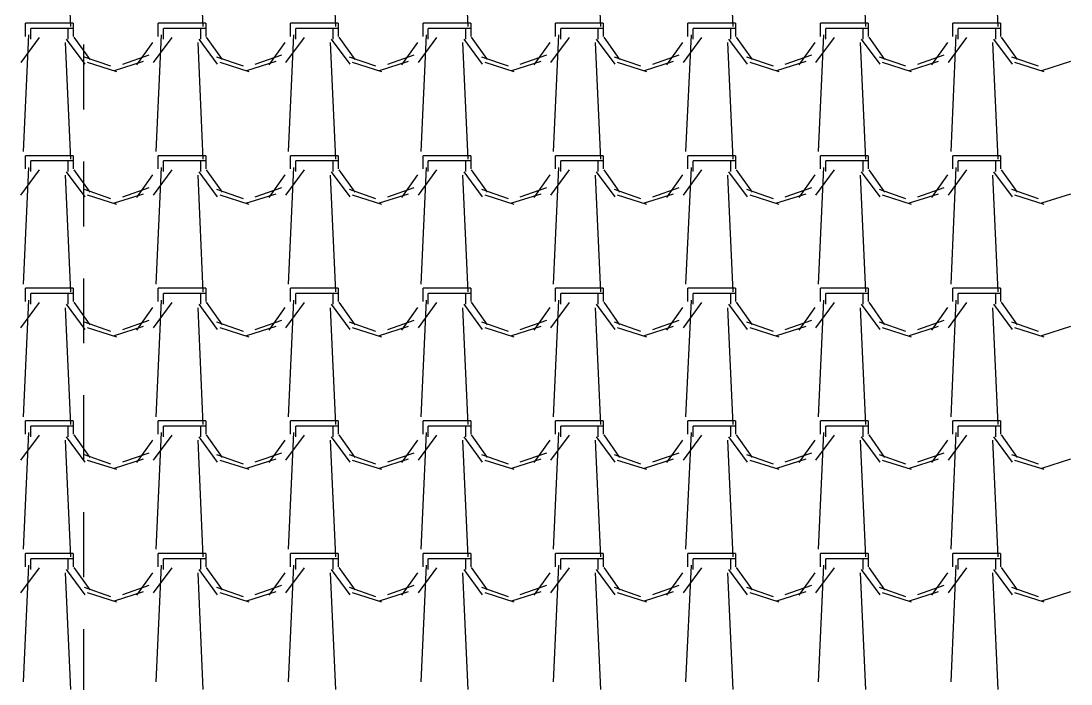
# Model space of a CAD drawing. Header units: millimetres. Extents: x 3923 to 4007, y 744 to 863.
# Drawn here: x 3932.128 to 3934.15, y 851.1 to 852.375 of the extents above; entities that cross this region are included whole.
import ezdxf

# ---------------------------------------------------------------- set-up
doc = ezdxf.new("R2010")
doc.units = ezdxf.units.MM
doc.linetypes.add('HIDDEN2', pattern=[0.1875, 0.125, -0.0625])
doc.layers.add('-HIDRO', color=8, linetype='Continuous')

msp = doc.modelspace()

# ---------------------------------------------------------------- linework, layer by layer
at = {"layer": '-HIDRO', "linetype": 'HIDDEN2'}
msp.add_line((3932.2479, 853.4552), (3932.2479, 846.6512), dxfattribs=at)
at = {"layer": '-HIDRO', "linetype": 'Continuous'}
for p, q in [((3932.2127, 852.5892), (3932.2229, 852.3647)), ((3932.4678, 852.5892), (3932.478, 852.3647)), ((3932.723, 852.5892), (3932.7332, 852.3647)), ((3932.9781, 852.5892), (3932.9883, 852.3647)), ((3933.2333, 852.5892), (3933.2435, 852.3647)), ((3933.4884, 852.5892), (3933.4986, 852.3647)), ((3933.7436, 852.5892), (3933.7538, 852.3647)), ((3933.9987, 852.5892), (3934.0089, 852.3647)), ((3932.218, 852.3714), (3932.1363, 852.3714)), ((3932.1363, 852.3459), (3932.1363, 852.3714)), ((3932.2282, 852.3714), (3932.218, 852.3714)), ((3932.2282, 852.3714), (3932.2282, 852.3459)), ((3932.4731, 852.3714), (3932.3915, 852.3714)), ((3932.3915, 852.3459), (3932.3915, 852.3714)), ((3932.4833, 852.3714), (3932.4731, 852.3714)), ((3932.4833, 852.3714), (3932.4833, 852.3459)), ((3932.7283, 852.3714), (3932.6466, 852.3714)), ((3932.6466, 852.3459), (3932.6466, 852.3714)), ((3932.7385, 852.3714), (3932.7283, 852.3714)), ((3932.7385, 852.3714), (3932.7385, 852.3459)), ((3932.9834, 852.3714), (3932.9018, 852.3714)), ((3932.9018, 852.3459), (3932.9018, 852.3714)), ((3932.9936, 852.3714), (3932.9834, 852.3714)), ((3932.9936, 852.3714), (3932.9936, 852.3459)), ((3933.2386, 852.3714), (3933.1569, 852.3714)), ((3933.1569, 852.3459), (3933.1569, 852.3714)), ((3933.2488, 852.3714), (3933.2386, 852.3714)), ((3933.2488, 852.3714), (3933.2488, 852.3459)), ((3933.4937, 852.3714), (3933.4121, 852.3714)), ((3933.4121, 852.3459), (3933.4121, 852.3714)), ((3933.5039, 852.3714), (3933.4937, 852.3714)), ((3933.5039, 852.3714), (3933.5039, 852.3459)), ((3933.7489, 852.3714), (3933.6672, 852.3714)), ((3933.6672, 852.3459), (3933.6672, 852.3714)), ((3933.7591, 852.3714), (3933.7489, 852.3714)), ((3933.7591, 852.3714), (3933.7591, 852.3459)), ((3934.004, 852.3714), (3933.9224, 852.3714)), ((3933.9224, 852.3459), (3933.9224, 852.3714)), ((3934.0142, 852.3714), (3934.004, 852.3714)), ((3934.0142, 852.3714), (3934.0142, 852.3459)), ((3932.1421, 852.3488), (3932.1319, 852.1243)), ((3932.218, 852.3612), (3932.1465, 852.3612)), ((3932.1465, 852.3408), (3932.1465, 852.3612)), ((3932.218, 852.3612), (3932.218, 852.3408)), ((3932.2282, 852.3612), (3932.218, 852.3612)), ((3932.3972, 852.3488), (3932.387, 852.1243)), ((3932.4731, 852.3612), (3932.4017, 852.3612)), ((3932.4017, 852.3408), (3932.4017, 852.3612)), ((3932.4731, 852.3612), (3932.4731, 852.3408)), ((3932.4833, 852.3612), (3932.4731, 852.3612)), ((3932.6524, 852.3488), (3932.6422, 852.1243)), ((3932.7283, 852.3612), (3932.6568, 852.3612)), ((3932.6568, 852.3408), (3932.6568, 852.3612)), ((3932.7283, 852.3612), (3932.7283, 852.3408)), ((3932.7385, 852.3612), (3932.7283, 852.3612)), ((3932.9076, 852.3488), (3932.8973, 852.1243)), ((3932.9834, 852.3612), (3932.912, 852.3612)), ((3932.912, 852.3408), (3932.912, 852.3612)), ((3932.9834, 852.3612), (3932.9834, 852.3408)), ((3932.9936, 852.3612), (3932.9834, 852.3612)), ((3933.1627, 852.3488), (3933.1525, 852.1243)), ((3933.2386, 852.3612), (3933.1671, 852.3612)), ((3933.1671, 852.3408), (3933.1671, 852.3612)), ((3933.2386, 852.3612), (3933.2386, 852.3408)), ((3933.2488, 852.3612), (3933.2386, 852.3612)), ((3933.4179, 852.3488), (3933.4076, 852.1243)), ((3933.4937, 852.3612), (3933.4223, 852.3612)), ((3933.4223, 852.3408), (3933.4223, 852.3612)), ((3933.4937, 852.3612), (3933.4937, 852.3408)), ((3933.5039, 852.3612), (3933.4937, 852.3612)), ((3933.673, 852.3488), (3933.6628, 852.1243)), ((3933.7489, 852.3612), (3933.6774, 852.3612)), ((3933.6774, 852.3408), (3933.6774, 852.3612)), ((3933.7489, 852.3612), (3933.7489, 852.3408)), ((3933.7591, 852.3612), (3933.7489, 852.3612)), ((3933.9282, 852.3488), (3933.918, 852.1243)), ((3934.004, 852.3612), (3933.9326, 852.3612)), ((3933.9326, 852.3408), (3933.9326, 852.3612)), ((3934.004, 852.3612), (3934.004, 852.3408)), ((3934.0142, 852.3612), (3934.004, 852.3612)), ((3932.1276, 852.2955), (3932.1633, 852.344)), ((3932.2127, 852.334), (3932.2229, 852.1095)), ((3932.2147, 852.3406), (3932.2504, 852.2921)), ((3932.2293, 852.3445), (3932.2599, 852.3011)), ((3932.3506, 852.2911), (3932.3813, 852.3344)), ((3932.3827, 852.2955), (3932.4184, 852.344)), ((3932.4678, 852.334), (3932.478, 852.1095)), ((3932.4698, 852.3406), (3932.5055, 852.2921)), ((3932.4844, 852.3445), (3932.515, 852.3011)), ((3932.6058, 852.2911), (3932.6364, 852.3344)), ((3932.6378, 852.2955), (3932.6736, 852.344)), ((3932.723, 852.334), (3932.7332, 852.1095)), ((3932.725, 852.3406), (3932.7607, 852.2921)), ((3932.7396, 852.3445), (3932.7702, 852.3011)), ((3932.8609, 852.2911), (3932.8916, 852.3344)), ((3932.893, 852.2955), (3932.9287, 852.344)), ((3932.9781, 852.334), (3932.9883, 852.1095)), ((3932.9801, 852.3406), (3933.0158, 852.2921)), ((3932.9947, 852.3445), (3933.0253, 852.3011)), ((3933.1161, 852.2911), (3933.1467, 852.3344)), ((3933.1481, 852.2955), (3933.1839, 852.344)), ((3933.2333, 852.334), (3933.2435, 852.1095)), ((3933.2353, 852.3406), (3933.271, 852.2921)), ((3933.2499, 852.3445), (3933.2805, 852.3011)), ((3933.3712, 852.2911), (3933.4019, 852.3344)), ((3933.4033, 852.2955), (3933.439, 852.344)), ((3933.4884, 852.334), (3933.4986, 852.1095)), ((3933.4904, 852.3406), (3933.5261, 852.2921)), ((3933.505, 852.3444), (3933.5356, 852.3011)), ((3933.6264, 852.2911), (3933.657, 852.3344)), ((3933.6584, 852.2955), (3933.6942, 852.344)), ((3933.7436, 852.334), (3933.7538, 852.1095)), ((3933.7455, 852.3406), (3933.7813, 852.2921)), ((3933.7602, 852.3444), (3933.7908, 852.3011)), ((3933.8815, 852.2911), (3933.9122, 852.3344)), ((3933.9136, 852.2955), (3933.9493, 852.344)), ((3933.9987, 852.3341), (3934.0089, 852.1095)), ((3934.0007, 852.3406), (3934.0364, 852.2921)), ((3934.0153, 852.3444), (3934.046, 852.3011)), ((3932.2491, 852.3068), (3932.3002, 852.2889)), ((3932.3236, 852.2923), (3932.3746, 852.3102)), ((3932.5043, 852.3068), (3932.5553, 852.2889)), ((3932.5788, 852.2923), (3932.6298, 852.3102)), ((3932.7594, 852.3068), (3932.8105, 852.2889)), ((3932.8339, 852.2923), (3932.8849, 852.3102)), ((3933.0146, 852.3068), (3933.0656, 852.2889)), ((3933.0891, 852.2923), (3933.1401, 852.3102)), ((3933.2697, 852.3068), (3933.3208, 852.2889)), ((3933.3442, 852.2923), (3933.3952, 852.3102)), ((3933.5249, 852.3068), (3933.5759, 852.2889)), ((3933.5994, 852.2923), (3933.6504, 852.3102)), ((3933.78, 852.3068), (3933.8311, 852.2889)), ((3933.8545, 852.2923), (3933.9055, 852.3102)), ((3934.0352, 852.3068), (3934.0862, 852.2889)), ((3932.2551, 852.296), (3932.3113, 852.2782)), ((3932.3075, 852.2804), (3932.3637, 852.2983)), ((3932.5103, 852.296), (3932.5664, 852.2782)), ((3932.5627, 852.2804), (3932.6188, 852.2983)), ((3932.7654, 852.296), (3932.8216, 852.2782)), ((3932.8178, 852.2804), (3932.874, 852.2983)), ((3933.0206, 852.296), (3933.0767, 852.2782)), ((3933.073, 852.2804), (3933.1291, 852.2983)), ((3933.2757, 852.296), (3933.3319, 852.2782)), ((3933.3281, 852.2804), (3933.3843, 852.2983)), ((3933.5309, 852.296), (3933.587, 852.2782)), ((3933.5833, 852.2804), (3933.6394, 852.2983)), ((3933.786, 852.296), (3933.8422, 852.2782)), ((3933.8384, 852.2804), (3933.8946, 852.2983)), ((3934.0412, 852.296), (3934.0973, 852.2782)), ((3934.0936, 852.2804), (3934.1497, 852.2983)), ((3932.218, 852.1163), (3932.1363, 852.1163)), ((3932.1363, 852.0908), (3932.1363, 852.1163)), ((3932.218, 852.1061), (3932.1465, 852.1061)), ((3932.1465, 852.0857), (3932.1465, 852.1061)), ((3932.2282, 852.1163), (3932.218, 852.1163)), ((3932.218, 852.1061), (3932.218, 852.0857)), ((3932.2282, 852.1061), (3932.218, 852.1061)), ((3932.2282, 852.1163), (3932.2282, 852.0908)), ((3932.4731, 852.1163), (3932.3915, 852.1163)), ((3932.3915, 852.0908), (3932.3915, 852.1163)), ((3932.4731, 852.1061), (3932.4017, 852.1061)), ((3932.4017, 852.0857), (3932.4017, 852.1061)), ((3932.4833, 852.1163), (3932.4731, 852.1163)), ((3932.4731, 852.1061), (3932.4731, 852.0857)), ((3932.4833, 852.1061), (3932.4731, 852.1061)), ((3932.4833, 852.1163), (3932.4833, 852.0908)), ((3932.7283, 852.1163), (3932.6466, 852.1163)), ((3932.6466, 852.0908), (3932.6466, 852.1163)), ((3932.7283, 852.1061), (3932.6568, 852.1061)), ((3932.6568, 852.0857), (3932.6568, 852.1061)), ((3932.7385, 852.1163), (3932.7283, 852.1163)), ((3932.7283, 852.1061), (3932.7283, 852.0857)), ((3932.7385, 852.1061), (3932.7283, 852.1061)), ((3932.7385, 852.1163), (3932.7385, 852.0908)), ((3932.9834, 852.1163), (3932.9018, 852.1163)), ((3932.9018, 852.0908), (3932.9018, 852.1163)), ((3932.9834, 852.1061), (3932.912, 852.1061)), ((3932.912, 852.0857), (3932.912, 852.1061)), ((3932.9936, 852.1163), (3932.9834, 852.1163)), ((3932.9834, 852.1061), (3932.9834, 852.0857)), ((3932.9936, 852.1061), (3932.9834, 852.1061)), ((3932.9936, 852.1163), (3932.9936, 852.0908)), ((3933.2386, 852.1163), (3933.1569, 852.1163)), ((3933.1569, 852.0908), (3933.1569, 852.1163)), ((3933.2386, 852.1061), (3933.1671, 852.1061)), ((3933.1671, 852.0857), (3933.1671, 852.1061)), ((3933.2488, 852.1163), (3933.2386, 852.1163)), ((3933.2386, 852.1061), (3933.2386, 852.0857)), ((3933.2488, 852.1061), (3933.2386, 852.1061)), ((3933.2488, 852.1163), (3933.2488, 852.0908)), ((3933.4937, 852.1163), (3933.4121, 852.1163)), ((3933.4121, 852.0908), (3933.4121, 852.1163)), ((3933.4937, 852.1061), (3933.4223, 852.1061)), ((3933.4223, 852.0857), (3933.4223, 852.1061)), ((3933.5039, 852.1163), (3933.4937, 852.1163)), ((3933.4937, 852.1061), (3933.4937, 852.0857)), ((3933.5039, 852.1061), (3933.4937, 852.1061)), ((3933.5039, 852.1163), (3933.5039, 852.0908)), ((3933.7489, 852.1163), (3933.6672, 852.1163)), ((3933.6672, 852.0908), (3933.6672, 852.1163)), ((3933.7489, 852.1061), (3933.6774, 852.1061)), ((3933.6774, 852.0857), (3933.6774, 852.1061)), ((3933.7591, 852.1163), (3933.7489, 852.1163)), ((3933.7489, 852.1061), (3933.7489, 852.0857)), ((3933.7591, 852.1061), (3933.7489, 852.1061)), ((3933.7591, 852.1163), (3933.7591, 852.0908)), ((3934.004, 852.1163), (3933.9224, 852.1163)), ((3933.9224, 852.0908), (3933.9224, 852.1163)), ((3934.004, 852.1061), (3933.9326, 852.1061)), ((3933.9326, 852.0857), (3933.9326, 852.1061)), ((3934.0142, 852.1163), (3934.004, 852.1163)), ((3934.004, 852.1061), (3934.004, 852.0857)), ((3934.0142, 852.1061), (3934.004, 852.1061)), ((3934.0142, 852.1163), (3934.0142, 852.0908)), ((3932.1275, 852.0404), (3932.1633, 852.0888)), ((3932.1421, 852.0937), (3932.1319, 851.8691)), ((3932.2147, 852.0854), (3932.2504, 852.037)), ((3932.2293, 852.0893), (3932.2599, 852.0459)), ((3932.3827, 852.0404), (3932.4184, 852.0888)), ((3932.3972, 852.0937), (3932.387, 851.8691)), ((3932.4698, 852.0854), (3932.5055, 852.037)), ((3932.4844, 852.0893), (3932.515, 852.0459)), ((3932.6378, 852.0404), (3932.6736, 852.0888)), ((3932.6524, 852.0937), (3932.6422, 851.8691)), ((3932.725, 852.0854), (3932.7607, 852.037)), ((3932.7396, 852.0893), (3932.7702, 852.0459)), ((3932.893, 852.0404), (3932.9287, 852.0888)), ((3932.9076, 852.0936), (3932.8973, 851.8691)), ((3932.9801, 852.0854), (3933.0158, 852.037)), ((3932.9947, 852.0893), (3933.0253, 852.0459)), ((3933.1481, 852.0404), (3933.1839, 852.0888)), ((3933.1627, 852.0936), (3933.1525, 851.8691)), ((3933.2353, 852.0854), (3933.271, 852.037)), ((3933.2499, 852.0893), (3933.2805, 852.0459)), ((3933.4033, 852.0404), (3933.439, 852.0888)), ((3933.4179, 852.0936), (3933.4076, 851.8691)), ((3933.4904, 852.0854), (3933.5261, 852.037)), ((3933.505, 852.0893), (3933.5356, 852.0459)), ((3933.6584, 852.0404), (3933.6942, 852.0888)), ((3933.673, 852.0936), (3933.6628, 851.8691)), ((3933.7456, 852.0854), (3933.7813, 852.037)), ((3933.7602, 852.0893), (3933.7908, 852.0459)), ((3933.9136, 852.0404), (3933.9493, 852.0888)), ((3933.9282, 852.0936), (3933.918, 851.8691)), ((3934.0007, 852.0854), (3934.0364, 852.037)), ((3934.0153, 852.0893), (3934.046, 852.0459)), ((3932.2127, 852.0789), (3932.2229, 851.8544)), ((3932.3506, 852.0359), (3932.3813, 852.0793)), ((3932.4678, 852.0789), (3932.478, 851.8544)), ((3932.6058, 852.0359), (3932.6364, 852.0793)), ((3932.723, 852.0789), (3932.7332, 851.8544)), ((3932.8609, 852.0359), (3932.8916, 852.0793)), ((3932.9781, 852.0789), (3932.9883, 851.8544)), ((3933.1161, 852.0359), (3933.1467, 852.0793)), ((3933.2333, 852.0789), (3933.2435, 851.8544)), ((3933.3712, 852.0359), (3933.4019, 852.0793)), ((3933.4884, 852.0789), (3933.4986, 851.8544)), ((3933.6264, 852.0359), (3933.657, 852.0793)), ((3933.7436, 852.0789), (3933.7538, 851.8544)), ((3933.8815, 852.0359), (3933.9122, 852.0793)), ((3933.9987, 852.0789), (3934.0089, 851.8544)), ((3932.2492, 852.0516), (3932.3002, 852.0338)), ((3932.3236, 852.0372), (3932.3746, 852.055)), ((3932.5043, 852.0516), (3932.5553, 852.0338)), ((3932.5788, 852.0372), (3932.6298, 852.055)), ((3932.7595, 852.0516), (3932.8105, 852.0338)), ((3932.8339, 852.0372), (3932.8849, 852.055)), ((3933.0146, 852.0516), (3933.0656, 852.0338)), ((3933.0891, 852.0372), (3933.1401, 852.055)), ((3933.2697, 852.0516), (3933.3208, 852.0338)), ((3933.3442, 852.0372), (3933.3952, 852.055)), ((3933.5249, 852.0516), (3933.5759, 852.0338)), ((3933.5994, 852.0372), (3933.6504, 852.055)), ((3933.78, 852.0516), (3933.8311, 852.0338)), ((3933.8545, 852.0372), (3933.9055, 852.055)), ((3934.0352, 852.0516), (3934.0862, 852.0338)), ((3932.2551, 852.0409), (3932.3113, 852.023)), ((3932.3075, 852.0253), (3932.3637, 852.0431)), ((3932.5103, 852.0409), (3932.5664, 852.023)), ((3932.5627, 852.0253), (3932.6188, 852.0431)), ((3932.7654, 852.0409), (3932.8216, 852.023)), ((3932.8178, 852.0253), (3932.874, 852.0431)), ((3933.0206, 852.0409), (3933.0767, 852.023)), ((3933.073, 852.0253), (3933.1291, 852.0431)), ((3933.2757, 852.0409), (3933.3319, 852.023)), ((3933.3281, 852.0253), (3933.3843, 852.0431)), ((3933.5309, 852.0409), (3933.587, 852.023)), ((3933.5833, 852.0253), (3933.6394, 852.0431)), ((3933.786, 852.0409), (3933.8422, 852.023)), ((3933.8384, 852.0253), (3933.8946, 852.0431)), ((3934.0412, 852.0409), (3934.0973, 852.023)), ((3934.0936, 852.0253), (3934.1497, 852.0431)), ((3932.218, 851.8611), (3932.1363, 851.8611)), ((3932.1363, 851.8356), (3932.1363, 851.8611)), ((3932.218, 851.8509), (3932.1465, 851.8509)), ((3932.1465, 851.8305), (3932.1465, 851.8509)), ((3932.2282, 851.8611), (3932.218, 851.8611)), ((3932.218, 851.8509), (3932.218, 851.8305)), ((3932.2282, 851.8509), (3932.218, 851.8509)), ((3932.2282, 851.8611), (3932.2282, 851.8356)), ((3932.4731, 851.8611), (3932.3915, 851.8611)), ((3932.3915, 851.8356), (3932.3915, 851.8611)), ((3932.4731, 851.8509), (3932.4017, 851.8509)), ((3932.4017, 851.8305), (3932.4017, 851.8509)), ((3932.4833, 851.8611), (3932.4731, 851.8611)), ((3932.4731, 851.8509), (3932.4731, 851.8305)), ((3932.4833, 851.8509), (3932.4731, 851.8509)), ((3932.4833, 851.8611), (3932.4833, 851.8356)), ((3932.7283, 851.8611), (3932.6466, 851.8611)), ((3932.6466, 851.8356), (3932.6466, 851.8611)), ((3932.7283, 851.8509), (3932.6568, 851.8509)), ((3932.6568, 851.8305), (3932.6568, 851.8509)), ((3932.7385, 851.8611), (3932.7283, 851.8611)), ((3932.7283, 851.8509), (3932.7283, 851.8305)), ((3932.7385, 851.8509), (3932.7283, 851.8509)), ((3932.7385, 851.8611), (3932.7385, 851.8356)), ((3932.9834, 851.8611), (3932.9018, 851.8611)), ((3932.9018, 851.8356), (3932.9018, 851.8611)), ((3932.9834, 851.8509), (3932.912, 851.8509)), ((3932.912, 851.8305), (3932.912, 851.8509)), ((3932.9936, 851.8611), (3932.9834, 851.8611)), ((3932.9834, 851.8509), (3932.9834, 851.8305)), ((3932.9936, 851.8509), (3932.9834, 851.8509)), ((3932.9936, 851.8611), (3932.9936, 851.8356)), ((3933.2386, 851.8611), (3933.1569, 851.8611)), ((3933.1569, 851.8356), (3933.1569, 851.8611)), ((3933.2386, 851.8509), (3933.1671, 851.8509)), ((3933.1671, 851.8305), (3933.1671, 851.8509)), ((3933.2488, 851.8611), (3933.2386, 851.8611)), ((3933.2386, 851.8509), (3933.2386, 851.8305)), ((3933.2488, 851.8509), (3933.2386, 851.8509)), ((3933.2488, 851.8611), (3933.2488, 851.8356)), ((3933.4937, 851.8611), (3933.4121, 851.8611)), ((3933.4121, 851.8356), (3933.4121, 851.8611)), ((3933.4937, 851.8509), (3933.4223, 851.8509)), ((3933.4223, 851.8305), (3933.4223, 851.8509)), ((3933.5039, 851.8611), (3933.4937, 851.8611)), ((3933.4937, 851.8509), (3933.4937, 851.8305)), ((3933.5039, 851.8509), (3933.4937, 851.8509)), ((3933.5039, 851.8611), (3933.5039, 851.8356)), ((3933.7489, 851.8611), (3933.6672, 851.8611)), ((3933.6672, 851.8356), (3933.6672, 851.8611)), ((3933.7489, 851.8509), (3933.6774, 851.8509)), ((3933.6774, 851.8305), (3933.6774, 851.8509)), ((3933.7591, 851.8611), (3933.7489, 851.8611)), ((3933.7489, 851.8509), (3933.7489, 851.8305)), ((3933.7591, 851.8509), (3933.7489, 851.8509)), ((3933.7591, 851.8611), (3933.7591, 851.8356)), ((3934.004, 851.8611), (3933.9224, 851.8611)), ((3933.9224, 851.8356), (3933.9224, 851.8611)), ((3934.004, 851.8509), (3933.9326, 851.8509)), ((3933.9326, 851.8305), (3933.9326, 851.8509)), ((3934.0142, 851.8611), (3934.004, 851.8611)), ((3934.004, 851.8509), (3934.004, 851.8305)), ((3934.0142, 851.8509), (3934.004, 851.8509)), ((3934.0142, 851.8611), (3934.0142, 851.8356)), ((3932.1275, 851.7852), (3932.1633, 851.8337)), ((3932.1421, 851.8385), (3932.1319, 851.614)), ((3932.2127, 851.8237), (3932.2229, 851.5992)), ((3932.2147, 851.8303), (3932.2504, 851.7818)), ((3932.2293, 851.8342), (3932.2599, 851.7908)), ((3932.3506, 851.7808), (3932.3813, 851.8241)), ((3932.3827, 851.7852), (3932.4184, 851.8337)), ((3932.3972, 851.8385), (3932.387, 851.614)), ((3932.4678, 851.8237), (3932.478, 851.5992)), ((3932.4698, 851.8303), (3932.5055, 851.7818)), ((3932.4844, 851.8342), (3932.515, 851.7908)), ((3932.6058, 851.7808), (3932.6364, 851.8241)), ((3932.6378, 851.7852), (3932.6736, 851.8337)), ((3932.6524, 851.8385), (3932.6422, 851.614)), ((3932.723, 851.8237), (3932.7332, 851.5992)), ((3932.725, 851.8303), (3932.7607, 851.7818)), ((3932.7396, 851.8342), (3932.7702, 851.7908)), ((3932.8609, 851.7808), (3932.8916, 851.8241)), ((3932.893, 851.7852), (3932.9287, 851.8337)), ((3932.9076, 851.8385), (3932.8973, 851.614)), ((3932.9781, 851.8237), (3932.9883, 851.5992)), ((3932.9801, 851.8303), (3933.0158, 851.7818)), ((3932.9947, 851.8342), (3933.0253, 851.7908)), ((3933.1161, 851.7808), (3933.1467, 851.8241)), ((3933.1481, 851.7852), (3933.1839, 851.8337)), ((3933.1627, 851.8385), (3933.1525, 851.614)), ((3933.2333, 851.8237), (3933.2435, 851.5992)), ((3933.2353, 851.8303), (3933.271, 851.7818)), ((3933.2499, 851.8342), (3933.2805, 851.7908)), ((3933.3712, 851.7808), (3933.4019, 851.8241)), ((3933.4033, 851.7852), (3933.439, 851.8337)), ((3933.4179, 851.8385), (3933.4076, 851.614)), ((3933.4884, 851.8237), (3933.4986, 851.5992)), ((3933.4904, 851.8303), (3933.5261, 851.7818)), ((3933.505, 851.8342), (3933.5356, 851.7908)), ((3933.6264, 851.7808), (3933.657, 851.8241)), ((3933.6584, 851.7852), (3933.6942, 851.8337)), ((3933.673, 851.8385), (3933.6628, 851.614)), ((3933.7436, 851.8237), (3933.7538, 851.5992)), ((3933.7456, 851.8303), (3933.7813, 851.7818)), ((3933.7602, 851.8342), (3933.7908, 851.7908)), ((3933.8816, 851.7808), (3933.9122, 851.8241)), ((3933.9136, 851.7852), (3933.9493, 851.8337)), ((3933.9282, 851.8385), (3933.918, 851.614)), ((3933.9987, 851.8238), (3934.0089, 851.5992)), ((3934.0007, 851.8303), (3934.0364, 851.7818)), ((3934.0153, 851.8341), (3934.0459, 851.7908)), ((3932.2492, 851.7965), (3932.3002, 851.7786)), ((3932.2551, 851.7857), (3932.3113, 851.7679)), ((3932.3075, 851.7701), (3932.3637, 851.788)), ((3932.3236, 851.782), (3932.3746, 851.7999)), ((3932.5043, 851.7965), (3932.5553, 851.7786)), ((3932.5103, 851.7857), (3932.5664, 851.7679)), ((3932.5627, 851.7701), (3932.6188, 851.788)), ((3932.5788, 851.782), (3932.6298, 851.7999)), ((3932.7595, 851.7965), (3932.8105, 851.7786)), ((3932.7654, 851.7857), (3932.8216, 851.7679)), ((3932.8178, 851.7701), (3932.874, 851.788)), ((3932.8339, 851.782), (3932.8849, 851.7999)), ((3933.0146, 851.7965), (3933.0656, 851.7786)), ((3933.0206, 851.7857), (3933.0767, 851.7679)), ((3933.073, 851.7701), (3933.1291, 851.788)), ((3933.0891, 851.782), (3933.1401, 851.7999)), ((3933.2698, 851.7965), (3933.3208, 851.7786)), ((3933.2757, 851.7857), (3933.3319, 851.7679)), ((3933.3281, 851.7701), (3933.3843, 851.788)), ((3933.3442, 851.782), (3933.3952, 851.7999)), ((3933.5249, 851.7965), (3933.5759, 851.7786)), ((3933.5309, 851.7857), (3933.587, 851.7679)), ((3933.5833, 851.7701), (3933.6394, 851.788)), ((3933.5993, 851.782), (3933.6504, 851.7999)), ((3933.78, 851.7965), (3933.8311, 851.7786)), ((3933.786, 851.7857), (3933.8422, 851.7679)), ((3933.8384, 851.7701), (3933.8946, 851.788)), ((3933.8545, 851.782), (3933.9055, 851.7999)), ((3934.0352, 851.7965), (3934.0862, 851.7786)), ((3934.0412, 851.7857), (3934.0973, 851.7679)), ((3934.0936, 851.7701), (3934.1497, 851.788)), ((3932.218, 851.606), (3932.1363, 851.606)), ((3932.1363, 851.5805), (3932.1363, 851.606)), ((3932.2282, 851.606), (3932.218, 851.606)), ((3932.2282, 851.606), (3932.2282, 851.5805)), ((3932.4731, 851.606), (3932.3915, 851.606)), ((3932.3915, 851.5805), (3932.3915, 851.606)), ((3932.4833, 851.606), (3932.4731, 851.606)), ((3932.4833, 851.606), (3932.4833, 851.5805)), ((3932.7283, 851.606), (3932.6466, 851.606)), ((3932.6466, 851.5805), (3932.6466, 851.606)), ((3932.7385, 851.606), (3932.7283, 851.606)), ((3932.7385, 851.606), (3932.7385, 851.5805)), ((3932.9834, 851.606), (3932.9018, 851.606)), ((3932.9018, 851.5805), (3932.9018, 851.606)), ((3932.9936, 851.606), (3932.9834, 851.606)), ((3932.9936, 851.606), (3932.9936, 851.5805)), ((3933.2386, 851.606), (3933.1569, 851.606)), ((3933.1569, 851.5805), (3933.1569, 851.606)), ((3933.2488, 851.606), (3933.2386, 851.606)), ((3933.2488, 851.606), (3933.2488, 851.5805)), ((3933.4937, 851.606), (3933.4121, 851.606)), ((3933.4121, 851.5805), (3933.4121, 851.606)), ((3933.5039, 851.606), (3933.4937, 851.606)), ((3933.5039, 851.606), (3933.5039, 851.5805)), ((3933.7489, 851.606), (3933.6672, 851.606)), ((3933.6672, 851.5805), (3933.6672, 851.606)), ((3933.7591, 851.606), (3933.7489, 851.606)), ((3933.7591, 851.606), (3933.7591, 851.5805)), ((3934.004, 851.606), (3933.9224, 851.606)), ((3933.9224, 851.5805), (3933.9224, 851.606)), ((3934.0142, 851.606), (3934.004, 851.606)), ((3934.0142, 851.606), (3934.0142, 851.5805)), ((3932.1421, 851.5834), (3932.1319, 851.3588)), ((3932.218, 851.5958), (3932.1465, 851.5958)), ((3932.1465, 851.5754), (3932.1465, 851.5958)), ((3932.218, 851.5958), (3932.218, 851.5754)), ((3932.2282, 851.5958), (3932.218, 851.5958)), ((3932.2293, 851.579), (3932.2599, 851.5356)), ((3932.3972, 851.5834), (3932.387, 851.3588)), ((3932.4731, 851.5958), (3932.4017, 851.5958)), ((3932.4017, 851.5754), (3932.4017, 851.5958)), ((3932.4731, 851.5958), (3932.4731, 851.5754)), ((3932.4833, 851.5958), (3932.4731, 851.5958)), ((3932.4844, 851.579), (3932.515, 851.5356)), ((3932.6524, 851.5834), (3932.6422, 851.3588)), ((3932.7283, 851.5958), (3932.6568, 851.5958)), ((3932.6568, 851.5754), (3932.6568, 851.5958)), ((3932.7283, 851.5958), (3932.7283, 851.5754)), ((3932.7385, 851.5958), (3932.7283, 851.5958)), ((3932.7396, 851.579), (3932.7702, 851.5356)), ((3932.9076, 851.5833), (3932.8973, 851.3588)), ((3932.9834, 851.5958), (3932.912, 851.5958)), ((3932.912, 851.5754), (3932.912, 851.5958)), ((3932.9834, 851.5958), (3932.9834, 851.5754)), ((3932.9936, 851.5958), (3932.9834, 851.5958)), ((3932.9947, 851.579), (3933.0253, 851.5356)), ((3933.1627, 851.5833), (3933.1525, 851.3588)), ((3933.2386, 851.5958), (3933.1671, 851.5958)), ((3933.1671, 851.5754), (3933.1671, 851.5958)), ((3933.2386, 851.5958), (3933.2386, 851.5754)), ((3933.2488, 851.5958), (3933.2386, 851.5958)), ((3933.2499, 851.579), (3933.2805, 851.5356)), ((3933.4179, 851.5833), (3933.4076, 851.3588)), ((3933.4937, 851.5958), (3933.4223, 851.5958)), ((3933.4223, 851.5754), (3933.4223, 851.5958)), ((3933.4937, 851.5958), (3933.4937, 851.5754)), ((3933.5039, 851.5958), (3933.4937, 851.5958)), ((3933.505, 851.579), (3933.5356, 851.5356)), ((3933.673, 851.5833), (3933.6628, 851.3588)), ((3933.7489, 851.5958), (3933.6774, 851.5958)), ((3933.6774, 851.5754), (3933.6774, 851.5958)), ((3933.7489, 851.5958), (3933.7489, 851.5754)), ((3933.7591, 851.5958), (3933.7489, 851.5958)), ((3933.7602, 851.579), (3933.7908, 851.5356)), ((3933.9282, 851.5833), (3933.918, 851.3588)), ((3934.004, 851.5958), (3933.9326, 851.5958)), ((3933.9326, 851.5754), (3933.9326, 851.5958)), ((3934.004, 851.5958), (3934.004, 851.5754)), ((3934.0142, 851.5958), (3934.004, 851.5958)), ((3934.0153, 851.579), (3934.0459, 851.5356)), ((3932.1275, 851.5301), (3932.1633, 851.5785)), ((3932.2127, 851.5686), (3932.2229, 851.3441)), ((3932.2147, 851.5751), (3932.2504, 851.5267)), ((3932.3506, 851.5256), (3932.3813, 851.569)), ((3932.3827, 851.5301), (3932.4184, 851.5785)), ((3932.4678, 851.5686), (3932.478, 851.3441)), ((3932.4698, 851.5751), (3932.5055, 851.5267)), ((3932.6058, 851.5256), (3932.6364, 851.569)), ((3932.6378, 851.5301), (3932.6736, 851.5785)), ((3932.723, 851.5686), (3932.7332, 851.3441)), ((3932.725, 851.5751), (3932.7607, 851.5267)), ((3932.8609, 851.5256), (3932.8916, 851.569)), ((3932.893, 851.5301), (3932.9287, 851.5785)), ((3932.9781, 851.5686), (3932.9883, 851.3441)), ((3932.9801, 851.5751), (3933.0158, 851.5267)), ((3933.1161, 851.5256), (3933.1467, 851.569)), ((3933.1481, 851.5301), (3933.1839, 851.5785)), ((3933.2333, 851.5686), (3933.2435, 851.3441)), ((3933.2353, 851.5751), (3933.271, 851.5267)), ((3933.3712, 851.5256), (3933.4019, 851.569)), ((3933.4033, 851.5301), (3933.439, 851.5785)), ((3933.4884, 851.5686), (3933.4986, 851.3441)), ((3933.4904, 851.5751), (3933.5261, 851.5267)), ((3933.6264, 851.5256), (3933.657, 851.569)), ((3933.6584, 851.5301), (3933.6942, 851.5785)), ((3933.7436, 851.5686), (3933.7538, 851.3441)), ((3933.7456, 851.5751), (3933.7813, 851.5267)), ((3933.8816, 851.5256), (3933.9122, 851.569)), ((3933.9136, 851.5301), (3933.9493, 851.5785)), ((3933.9987, 851.5686), (3934.0089, 851.3441)), ((3934.0007, 851.5751), (3934.0364, 851.5267)), ((3932.2492, 851.5413), (3932.3002, 851.5235)), ((3932.3236, 851.5269), (3932.3746, 851.5447)), ((3932.5043, 851.5413), (3932.5553, 851.5235)), ((3932.5788, 851.5269), (3932.6298, 851.5447)), ((3932.7595, 851.5413), (3932.8105, 851.5235)), ((3932.8339, 851.5269), (3932.8849, 851.5447)), ((3933.0146, 851.5413), (3933.0656, 851.5235)), ((3933.089, 851.5269), (3933.1401, 851.5447)), ((3933.2698, 851.5413), (3933.3208, 851.5235)), ((3933.3442, 851.5269), (3933.3952, 851.5447)), ((3933.5249, 851.5413), (3933.5759, 851.5235)), ((3933.5993, 851.5269), (3933.6504, 851.5447)), ((3933.7801, 851.5413), (3933.8311, 851.5235)), ((3933.8545, 851.5269), (3933.9055, 851.5447)), ((3934.0352, 851.5413), (3934.0862, 851.5235)), ((3932.2551, 851.5306), (3932.3113, 851.5127)), ((3932.3075, 851.515), (3932.3637, 851.5328)), ((3932.5103, 851.5306), (3932.5664, 851.5127)), ((3932.5627, 851.515), (3932.6188, 851.5328)), ((3932.7654, 851.5306), (3932.8216, 851.5127)), ((3932.8178, 851.515), (3932.874, 851.5328)), ((3933.0206, 851.5306), (3933.0767, 851.5127)), ((3933.073, 851.515), (3933.1291, 851.5328)), ((3933.2757, 851.5306), (3933.3319, 851.5127)), ((3933.3281, 851.515), (3933.3843, 851.5328)), ((3933.5309, 851.5306), (3933.587, 851.5127)), ((3933.5833, 851.515), (3933.6394, 851.5328)), ((3933.786, 851.5306), (3933.8422, 851.5127)), ((3933.8384, 851.515), (3933.8946, 851.5328)), ((3934.0412, 851.5306), (3934.0973, 851.5127)), ((3934.0936, 851.515), (3934.1497, 851.5328)), ((3932.218, 851.3508), (3932.1363, 851.3508)), ((3932.1363, 851.3253), (3932.1363, 851.3508)), ((3932.218, 851.3406), (3932.1465, 851.3406)), ((3932.1465, 851.3202), (3932.1465, 851.3406)), ((3932.2282, 851.3508), (3932.218, 851.3508)), ((3932.218, 851.3406), (3932.218, 851.3202)), ((3932.2282, 851.3406), (3932.218, 851.3406)), ((3932.2282, 851.3508), (3932.2282, 851.3253)), ((3932.4731, 851.3508), (3932.3915, 851.3508)), ((3932.3915, 851.3253), (3932.3915, 851.3508)), ((3932.4731, 851.3406), (3932.4017, 851.3406)), ((3932.4017, 851.3202), (3932.4017, 851.3406)), ((3932.4833, 851.3508), (3932.4731, 851.3508)), ((3932.4731, 851.3406), (3932.4731, 851.3202)), ((3932.4833, 851.3406), (3932.4731, 851.3406)), ((3932.4833, 851.3508), (3932.4833, 851.3253)), ((3932.7283, 851.3508), (3932.6466, 851.3508)), ((3932.6466, 851.3253), (3932.6466, 851.3508)), ((3932.7283, 851.3406), (3932.6568, 851.3406)), ((3932.6568, 851.3202), (3932.6568, 851.3406)), ((3932.7385, 851.3508), (3932.7283, 851.3508)), ((3932.7283, 851.3406), (3932.7283, 851.3202)), ((3932.7385, 851.3406), (3932.7283, 851.3406)), ((3932.7385, 851.3508), (3932.7385, 851.3253)), ((3932.9834, 851.3508), (3932.9018, 851.3508)), ((3932.9018, 851.3253), (3932.9018, 851.3508)), ((3932.9834, 851.3406), (3932.912, 851.3406)), ((3932.912, 851.3202), (3932.912, 851.3406)), ((3932.9936, 851.3508), (3932.9834, 851.3508)), ((3932.9834, 851.3406), (3932.9834, 851.3202)), ((3932.9936, 851.3406), (3932.9834, 851.3406)), ((3932.9936, 851.3508), (3932.9936, 851.3253)), ((3933.2386, 851.3508), (3933.1569, 851.3508)), ((3933.1569, 851.3253), (3933.1569, 851.3508)), ((3933.2386, 851.3406), (3933.1671, 851.3406)), ((3933.1671, 851.3202), (3933.1671, 851.3406)), ((3933.2488, 851.3508), (3933.2386, 851.3508)), ((3933.2386, 851.3406), (3933.2386, 851.3202)), ((3933.2488, 851.3406), (3933.2386, 851.3406)), ((3933.2488, 851.3508), (3933.2488, 851.3253)), ((3933.4937, 851.3508), (3933.4121, 851.3508)), ((3933.4121, 851.3253), (3933.4121, 851.3508)), ((3933.4937, 851.3406), (3933.4223, 851.3406)), ((3933.4223, 851.3202), (3933.4223, 851.3406)), ((3933.5039, 851.3508), (3933.4937, 851.3508)), ((3933.4937, 851.3406), (3933.4937, 851.3202)), ((3933.5039, 851.3406), (3933.4937, 851.3406)), ((3933.5039, 851.3508), (3933.5039, 851.3253)), ((3933.7489, 851.3508), (3933.6672, 851.3508)), ((3933.6672, 851.3253), (3933.6672, 851.3508)), ((3933.7489, 851.3406), (3933.6774, 851.3406)), ((3933.6774, 851.3202), (3933.6774, 851.3406)), ((3933.7591, 851.3508), (3933.7489, 851.3508)), ((3933.7489, 851.3406), (3933.7489, 851.3202)), ((3933.7591, 851.3406), (3933.7489, 851.3406)), ((3933.7591, 851.3508), (3933.7591, 851.3253)), ((3934.004, 851.3508), (3933.9224, 851.3508)), ((3933.9224, 851.3253), (3933.9224, 851.3508)), ((3934.004, 851.3406), (3933.9326, 851.3406)), ((3933.9326, 851.3202), (3933.9326, 851.3406)), ((3934.0142, 851.3508), (3934.004, 851.3508)), ((3934.004, 851.3406), (3934.004, 851.3202)), ((3934.0142, 851.3406), (3934.004, 851.3406)), ((3934.0142, 851.3508), (3934.0142, 851.3253)), ((3932.1275, 851.2749), (3932.1633, 851.3234)), ((3932.1421, 851.3282), (3932.1319, 851.1037)), ((3932.2147, 851.32), (3932.2504, 851.2715)), ((3932.2293, 851.3239), (3932.2599, 851.2805)), ((3932.3827, 851.2749), (3932.4184, 851.3234)), ((3932.3972, 851.3282), (3932.387, 851.1037)), ((3932.4698, 851.32), (3932.5055, 851.2715)), ((3932.4844, 851.3239), (3932.515, 851.2805)), ((3932.6378, 851.2749), (3932.6736, 851.3234)), ((3932.6524, 851.3282), (3932.6422, 851.1037)), ((3932.725, 851.32), (3932.7607, 851.2715)), ((3932.7396, 851.3239), (3932.7702, 851.2805)), ((3932.893, 851.2749), (3932.9287, 851.3234)), ((3932.9076, 851.3282), (3932.8973, 851.1037)), ((3932.9801, 851.32), (3933.0158, 851.2715)), ((3932.9947, 851.3239), (3933.0253, 851.2805)), ((3933.1481, 851.2749), (3933.1839, 851.3234)), ((3933.1627, 851.3282), (3933.1525, 851.1037)), ((3933.2353, 851.32), (3933.271, 851.2715)), ((3933.2499, 851.3239), (3933.2805, 851.2805)), ((3933.4033, 851.2749), (3933.439, 851.3234)), ((3933.4179, 851.3282), (3933.4076, 851.1037)), ((3933.4904, 851.32), (3933.5261, 851.2715)), ((3933.505, 851.3239), (3933.5356, 851.2805)), ((3933.6584, 851.2749), (3933.6941, 851.3234)), ((3933.673, 851.3282), (3933.6628, 851.1037)), ((3933.7456, 851.32), (3933.7813, 851.2715)), ((3933.7602, 851.3239), (3933.7908, 851.2805)), ((3933.9136, 851.2749), (3933.9493, 851.3234)), ((3933.9282, 851.3282), (3933.918, 851.1037)), ((3934.0007, 851.32), (3934.0364, 851.2715)), ((3934.0153, 851.3239), (3934.0459, 851.2805)), ((3932.2127, 851.3134), (3932.2229, 851.0889)), ((3932.3506, 851.2705), (3932.3813, 851.3138)), ((3932.4678, 851.3134), (3932.478, 851.0889)), ((3932.6058, 851.2705), (3932.6364, 851.3138)), ((3932.723, 851.3134), (3932.7332, 851.0889)), ((3932.8609, 851.2705), (3932.8916, 851.3138)), ((3932.9781, 851.3134), (3932.9883, 851.0889)), ((3933.1161, 851.2705), (3933.1467, 851.3138)), ((3933.2333, 851.3134), (3933.2435, 851.0889)), ((3933.3712, 851.2705), (3933.4019, 851.3138)), ((3933.4884, 851.3134), (3933.4986, 851.0889)), ((3933.6264, 851.2705), (3933.657, 851.3138)), ((3933.7436, 851.3134), (3933.7538, 851.0889)), ((3933.8816, 851.2705), (3933.9122, 851.3138)), ((3933.9987, 851.3135), (3934.0089, 851.0889)), ((3932.2492, 851.2862), (3932.3002, 851.2683)), ((3932.2551, 851.2754), (3932.3113, 851.2576)), ((3932.3075, 851.2598), (3932.3637, 851.2777)), ((3932.3236, 851.2717), (3932.3746, 851.2896)), ((3932.5043, 851.2862), (3932.5553, 851.2683)), ((3932.5103, 851.2754), (3932.5664, 851.2576)), ((3932.5627, 851.2598), (3932.6188, 851.2777)), ((3932.5787, 851.2717), (3932.6298, 851.2896)), ((3932.7595, 851.2862), (3932.8105, 851.2683)), ((3932.7654, 851.2754), (3932.8216, 851.2576)), ((3932.8178, 851.2598), (3932.874, 851.2777)), ((3932.8339, 851.2717), (3932.8849, 851.2896)), ((3933.0146, 851.2862), (3933.0656, 851.2683)), ((3933.0206, 851.2754), (3933.0767, 851.2576)), ((3933.073, 851.2598), (3933.1291, 851.2777)), ((3933.089, 851.2717), (3933.1401, 851.2896)), ((3933.2698, 851.2862), (3933.3208, 851.2683)), ((3933.2757, 851.2754), (3933.3319, 851.2576)), ((3933.3281, 851.2598), (3933.3843, 851.2777)), ((3933.3442, 851.2717), (3933.3952, 851.2896)), ((3933.5249, 851.2862), (3933.5759, 851.2683)), ((3933.5309, 851.2754), (3933.587, 851.2576)), ((3933.5833, 851.2598), (3933.6394, 851.2777)), ((3933.5993, 851.2717), (3933.6504, 851.2896)), ((3933.7801, 851.2862), (3933.8311, 851.2683)), ((3933.786, 851.2754), (3933.8422, 851.2576)), ((3933.8384, 851.2598), (3933.8946, 851.2777)), ((3933.8545, 851.2717), (3933.9055, 851.2896)), ((3934.0352, 851.2862), (3934.0862, 851.2683)), ((3934.0412, 851.2754), (3934.0973, 851.2576)), ((3934.0936, 851.2598), (3934.1497, 851.2777))]:
    msp.add_line(p, q, dxfattribs=at)

doc.saveas('drawing.dxf')
